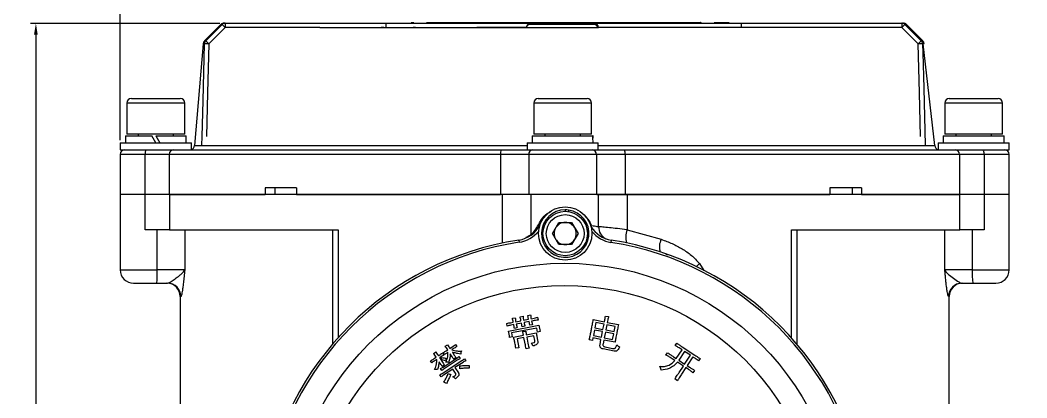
# Model space of a CAD drawing. Header units: millimetres. Extents: x 5231 to 7653, y 7068 to 7959.
# Drawn here: x 5947.2 to 6173.7, y 7646.2 to 7731.2 of the extents above; entities that cross this region are included whole.
import ezdxf

# ---------------------------------------------------------------- set-up
doc = ezdxf.new("R2010")
doc.units = ezdxf.units.MM
doc.layers.add('AM_5', color=3, linetype='Continuous', lineweight=25)
doc.styles.get("Standard").update_dxf_attribs({"font": 'arial.ttf'})
doc.dimstyles.new('ISO-25$0', dxfattribs={"dimtxt": 2.5, "dimasz": 2.5, "dimexe": 1.25, "dimexo": 0.625, "dimtad": 1, "dimtxsty": 'Standard', "dimcen": 2.5, "dimadec": 0, "dimazin": 0, "dimtfac": 1, "dimtmove": 0, "dimatfit": 3, "dimfxl": 0, "dimarcsym": 0})

# ---------------------------------------------------------------- blocks, each defined once
blk = doc.blocks.new('*D36')
at = {"layer": 'AM_5', "color": 0, "linetype": 'ByBlock', "lineweight": -2, "transparency": 16777216}
for p, q in [((5969.77, 7704.18), (5969.77, 7818.11)), ((5972.27, 7816.86), (6185.74, 7816.86)), ((6188.24, 7634.08), (6188.24, 7818.11))]:
    blk.add_line(p, q, dxfattribs=at)
at = {"layer": 'AM_5', "color": 0, "transparency": 16777216}
for points in [[(5972.27, 7817.27), (5972.27, 7816.44), (5969.77, 7816.86)], [(6185.74, 7817.27), (6185.74, 7816.44), (6188.24, 7816.86)]]:
    blk.add_solid(points, dxfattribs=at)
at = {"layer": 'Defpoints', "color": 0, "transparency": 16777216}
for p in [(6188.24, 7816.86), (5969.77, 7703.56), (6188.24, 7633.46)]:
    blk.add_point(p, dxfattribs=at)
at = {"layer": 'AM_5', "color": 0, "transparency": 16777216, "insert": (6079, 7818.76), "char_height": 2.5, "attachment_point": 5}
blk.add_mtext('220', dxfattribs=at)
blk = doc.blocks.new('*D41')
at = {"layer": 'AM_5', "color": 0, "linetype": 'ByBlock', "lineweight": -2, "transparency": 16777216}
for p, q in [((5992.15, 7730.43), (5949.53, 7730.43)), ((5950.78, 7727.93), (5950.78, 7498.46)), ((6005.14, 7495.96), (5949.53, 7495.96))]:
    blk.add_line(p, q, dxfattribs=at)
at = {"layer": 'AM_5', "color": 0, "transparency": 16777216}
for points in [[(5950.36, 7727.93), (5951.19, 7727.93), (5950.78, 7730.43)], [(5950.36, 7498.46), (5951.19, 7498.46), (5950.78, 7495.96)]]:
    blk.add_solid(points, dxfattribs=at)
at = {"layer": 'Defpoints', "color": 0, "transparency": 16777216}
for p in [(5992.78, 7730.43), (5950.78, 7495.96), (6005.76, 7495.96)]:
    blk.add_point(p, dxfattribs=at)
at = {"layer": 'AM_5', "color": 0, "transparency": 16777216, "insert": (5948.88, 7613.19), "char_height": 2.5, "attachment_point": 5, "rotation": 90}
blk.add_mtext('235', dxfattribs=at)

msp = doc.modelspace()

# ---------------------------------------------------------------- linework, layer by layer
at = {"color": 7, "linetype": 'Continuous', "lineweight": 25}
for p, q in [((5992.407, 7730.194), (5988.74, 7726.526)), ((5993.396, 7729.487), (5989.714, 7725.819)), ((5992.697, 7730.194), (5992.407, 7730.194)), ((5993.114, 7730.487), (5993.401, 7730.487)), ((6014.695, 7729.487), (5993.396, 7729.487)), ((5993.401, 7730.487), (6029.498, 7730.487)), ((6014.695, 7729.487), (6077.33, 7729.487)), ((6019.628, 7729.487), (6020.448, 7729.487)), ((6020.448, 7729.487), (6028.478, 7729.487)), ((6029.06, 7729.487), (6028.478, 7729.487)), ((6029.498, 7730.487), (6062.147, 7730.487)), ((6035.214, 7730.633), (6035.847, 7730.633)), ((6036.216, 7729.487), (6035.631, 7729.487)), ((6036.216, 7729.487), (6039.336, 7729.487)), ((6038.849, 7730.633), (6100.305, 7730.633)), ((6039.336, 7729.487), (6044.268, 7729.487)), ((6044.268, 7729.487), (6049.996, 7729.487)), ((6061.147, 7729.487), (6049.996, 7729.487)), ((6076.208, 7730.194), (6062.078, 7730.194)), ((6062.147, 7730.487), (6076.147, 7730.487)), ((6076.147, 7730.487), (6076.33, 7730.487)), ((6076.33, 7730.487), (6109.497, 7730.487)), ((6077.33, 7729.487), (6077.147, 7729.487)), ((6109.491, 7729.487), (6077.33, 7729.487)), ((6103.36, 7730.633), (6106.785, 7730.633)), ((6145.588, 7729.487), (6109.491, 7729.487)), ((6109.497, 7730.487), (6145.593, 7730.487)), ((6149.27, 7725.819), (6145.588, 7729.487)), ((6145.593, 7730.487), (6145.951, 7730.487)), ((6146.658, 7730.194), (6146.297, 7730.194)), ((6150.325, 7726.526), (6146.658, 7730.194)), ((5988.74, 7726.526), (5989.014, 7726.526)), ((6149.979, 7726.526), (6150.325, 7726.526)), ((5988.447, 7725.845), (5986.469, 7702.932)), ((5988.723, 7725.845), (5988.447, 7725.845)), ((6150.618, 7725.845), (6150.271, 7725.845)), ((6153.059, 7702.932), (6150.444, 7725.845)), ((5972.265, 7713.518), (5977.765, 7713.518)), ((5977.765, 7713.518), (5983.265, 7713.518)), ((6063.798, 7713.518), (6074.798, 7713.518)), ((6156.263, 7713.518), (6167.263, 7713.518)), ((5971.265, 7712.518), (5971.265, 7705.518)), ((5977.765, 7712.518), (5971.265, 7712.518)), ((5984.265, 7712.518), (5977.765, 7712.518)), ((5984.265, 7705.518), (5984.265, 7712.518)), ((6062.798, 7712.518), (6062.798, 7705.518)), ((6075.798, 7712.518), (6062.798, 7712.518)), ((6075.798, 7705.518), (6075.798, 7712.518)), ((6155.263, 7712.518), (6155.263, 7705.518)), ((6168.263, 7712.518), (6155.263, 7712.518)), ((6168.263, 7705.518), (6168.263, 7712.518)), ((5969.765, 7703.558), (5969.765, 7701.958)), ((5969.765, 7703.558), (5985.765, 7703.558)), ((5970.925, 7705.158), (5970.925, 7703.558)), ((5970.925, 7705.158), (5976.841, 7705.158)), ((5977.765, 7705.518), (5971.265, 7705.518)), ((5973.765, 7705.518), (5973.765, 7705.158)), ((5977.765, 7703.558), (5976.841, 7705.158)), ((5984.265, 7705.518), (5977.765, 7705.518)), ((5977.765, 7705.158), (5978.689, 7703.558)), ((5977.765, 7705.158), (5984.605, 7705.158)), ((5981.765, 7705.158), (5981.765, 7705.518)), ((5984.605, 7703.558), (5984.605, 7705.158)), ((5985.765, 7702.003), (5985.765, 7703.558)), ((6061.298, 7703.558), (6061.298, 7701.958)), ((6061.298, 7703.558), (6069.298, 7703.558)), ((6062.458, 7705.158), (6062.458, 7703.558)), ((6062.458, 7705.158), (6076.075, 7705.158)), ((6075.798, 7705.518), (6062.798, 7705.518)), ((6065.298, 7705.518), (6065.298, 7705.158)), ((6069.298, 7703.558), (6077.298, 7703.558)), ((6073.298, 7705.158), (6073.298, 7705.518)), ((6076.138, 7705.158), (6076.075, 7705.158)), ((6077.298, 7701.958), (6077.298, 7703.558)), ((6153.763, 7703.558), (6153.763, 7702.003)), ((6153.763, 7703.558), (6169.763, 7703.558)), ((6154.923, 7705.158), (6154.923, 7703.558)), ((6154.923, 7705.158), (6168.603, 7705.158)), ((6168.263, 7705.518), (6155.263, 7705.518)), ((6157.763, 7705.518), (6157.763, 7705.158)), ((6165.763, 7705.158), (6165.763, 7705.518)), ((6168.603, 7703.558), (6168.603, 7705.158)), ((6169.763, 7701.958), (6169.763, 7703.558)), ((5969.765, 7701.958), (5978.216, 7701.958)), ((5978.216, 7701.958), (5981.781, 7701.958)), ((5981.781, 7701.958), (6055.458, 7701.958)), ((5986.469, 7702.932), (6061.298, 7702.932)), ((6055.458, 7701.958), (6061.298, 7701.958)), ((6061.298, 7701.958), (6069.298, 7701.958)), ((6069.298, 7701.958), (6077.298, 7701.958)), ((6077.298, 7702.932), (6153.059, 7702.932)), ((6077.298, 7701.958), (6083.178, 7701.958)), ((6083.178, 7701.958), (6157.607, 7701.958)), ((6157.607, 7701.958), (6161.231, 7701.958)), ((6161.231, 7701.958), (6169.763, 7701.958)), ((5969.765, 7700.958), (5969.765, 7691.958)), ((5975.324, 7700.958), (5969.765, 7700.958)), ((5980.792, 7700.958), (5975.324, 7700.958)), ((5975.324, 7700.958), (5975.324, 7691.958)), ((6055.298, 7700.958), (5980.792, 7700.958)), ((5980.792, 7700.958), (5980.792, 7691.958)), ((6061.655, 7700.958), (6055.298, 7700.958)), ((6055.298, 7700.958), (6055.298, 7691.958)), ((6061.655, 7700.958), (6061.655, 7691.958)), ((6076.916, 7700.958), (6061.655, 7700.958)), ((6076.916, 7700.958), (6076.916, 7691.958)), ((6083.329, 7700.958), (6076.916, 7700.958)), ((6083.329, 7700.958), (6083.329, 7691.958)), ((6158.594, 7700.958), (6083.329, 7700.958)), ((6158.594, 7700.958), (6158.594, 7691.958)), ((6164.126, 7700.958), (6158.594, 7700.958)), ((6164.126, 7700.958), (6164.126, 7691.958)), ((6169.763, 7700.958), (6164.126, 7700.958)), ((6169.763, 7691.958), (6169.763, 7700.958)), ((6002.384, 7693.458), (6002.384, 7691.958)), ((6009.419, 7693.458), (6002.384, 7693.458)), ((6004.519, 7693.458), (6004.519, 7691.958)), ((6009.419, 7693.458), (6009.419, 7691.958)), ((6129.429, 7693.458), (6129.429, 7691.958)), ((6136.536, 7693.458), (6129.429, 7693.458)), ((6134.422, 7693.458), (6134.422, 7691.958)), ((6136.536, 7693.458), (6136.536, 7691.958)), ((5969.764, 7691.958), (5969.764, 7674.958)), ((5975.362, 7683.958), (5975.362, 7691.958)), ((5980.792, 7691.958), (6002.384, 7691.958)), ((5980.862, 7691.958), (5980.862, 7683.958)), ((6009.419, 7691.958), (6055.298, 7691.958)), ((6061.655, 7691.958), (6055.298, 7691.958)), ((6055.748, 7681.009), (6055.748, 7691.958)), ((6076.916, 7691.958), (6061.655, 7691.958)), ((6062.133, 7691.958), (6062.133, 7682.94)), ((6077.012, 7691.958), (6083.329, 7691.958)), ((6077.395, 7684.684), (6077.395, 7691.958)), ((6083.329, 7691.958), (6129.429, 7691.958)), ((6083.78, 7691.958), (6083.78, 7683.976)), ((6136.536, 7691.958), (6158.594, 7691.958)), ((6164.126, 7691.958), (6158.594, 7691.958)), ((6158.666, 7683.958), (6158.666, 7691.958)), ((6169.763, 7691.958), (6164.126, 7691.958)), ((6164.166, 7691.958), (6164.166, 7683.958)), ((6169.764, 7674.958), (6169.764, 7691.958)), ((6069.875, 7688.483), (6069.875, 7688.143)), ((6070.625, 7688.43), (6070.625, 7688.086)), ((6066.988, 7683.143), (6068.431, 7685.643)), ((6068.431, 7685.643), (6071.318, 7685.643)), ((6071.318, 7685.643), (6072.761, 7683.143)), ((5978.086, 7674.958), (5978.086, 7683.958)), ((5984.259, 7683.958), (5984.259, 7674.958)), ((6017.574, 7658.326), (6017.574, 7683.958)), ((6018.764, 7683.958), (6018.764, 7659.688)), ((6083.78, 7683.976), (6091.488, 7681.843)), ((6120.764, 7659.688), (6120.764, 7683.958)), ((6121.954, 7683.958), (6121.954, 7658.326)), ((6155.269, 7674.958), (6155.269, 7683.958)), ((6161.442, 7683.958), (6161.442, 7674.958)), ((6059.28, 7681.651), (6059.665, 7681.761)), ((6059.427, 7681.674), (6059.503, 7681.18)), ((6068.431, 7680.643), (6066.988, 7683.143)), ((6072.761, 7683.143), (6071.318, 7680.643)), ((6080.25, 7681.651), (6080.174, 7681.157)), ((6071.318, 7680.643), (6068.431, 7680.643)), ((6092.456, 7678.59), (6092.881, 7678.378)), ((6100.076, 7676.382), (6101.088, 7674.856)), ((5969.764, 7674.958), (5978.086, 7674.958)), ((5984.259, 7674.958), (5978.086, 7674.958)), ((6161.442, 7674.958), (6155.269, 7674.958)), ((6161.442, 7674.958), (6169.764, 7674.958)), ((5977.965, 7671.958), (5980.417, 7671.958)), ((6159.111, 7671.958), (6161.563, 7671.958)), ((5983.264, 7668.958), (5983.264, 7635.958)), ((5983.412, 7668.958), (5983.264, 7668.958)), ((6156.264, 7668.958), (6156.116, 7668.958)), ((6156.264, 7635.958), (6156.264, 7668.958)), ((6056.841, 7662.31), (6056.719, 7662.936)), ((6057.602, 7663.077), (6058.197, 7663.193)), ((6057.996, 7664.065), (6058.622, 7664.187)), ((6058.761, 7663.303), (6059.921, 7663.53)), ((6060.025, 7662.996), (6058.865, 7662.77)), ((6059.718, 7664.401), (6060.377, 7664.529)), ((6060.515, 7663.645), (6061.643, 7663.866)), ((6061.748, 7663.332), (6060.62, 7663.112)), ((6061.478, 7664.711), (6062.074, 7664.827)), ((6061.643, 7663.866), (6061.478, 7664.711)), ((6061.906, 7662.518), (6061.748, 7663.332)), ((6062.207, 7663.975), (6062.583, 7664.049)), ((6062.687, 7663.516), (6062.312, 7663.442)), ((6063.642, 7664.287), (6063.764, 7663.66)), ((6076.17, 7663.764), (6078.707, 7663.263)), ((6076.786, 7663.089), (6076.557, 7661.93)), ((6078.603, 7662.732), (6076.786, 7663.089)), ((6078.935, 7664.584), (6079.623, 7664.448)), ((6079.334, 7663.14), (6081.87, 7662.639)), ((6057.092, 7661.189), (6063.953, 7662.526)), ((6058.302, 7662.66), (6057.675, 7662.538)), ((6063.494, 7661.885), (6057.792, 7660.772)), ((6057.792, 7660.772), (6057.969, 7659.863)), ((6059.068, 7661.899), (6058.441, 7661.777)), ((6060.81, 7662.304), (6060.152, 7662.176)), ((6060.303, 7661.067), (6060.992, 7661.201)), ((6061.12, 7660.381), (6063.376, 7660.821)), ((6062.502, 7662.634), (6061.906, 7662.518)), ((6063.67, 7660.976), (6063.494, 7661.885)), ((6064.234, 7661.085), (6063.67, 7660.976)), ((6063.953, 7662.526), (6064.234, 7661.085)), ((6076.458, 7661.429), (6076.211, 7660.176)), ((6078.275, 7661.071), (6076.458, 7661.429)), ((6076.557, 7661.93), (6078.373, 7661.572)), ((6078.027, 7659.819), (6078.275, 7661.071)), ((6078.373, 7661.572), (6078.603, 7662.732)), ((6078.901, 7660.948), (6078.654, 7659.695)), ((6080.78, 7660.577), (6078.901, 7660.948)), ((6079.229, 7662.608), (6079, 7661.449)), ((6079, 7661.449), (6080.879, 7661.078)), ((6081.108, 7662.237), (6079.229, 7662.608)), ((6080.533, 7659.324), (6080.78, 7660.577)), ((6080.879, 7661.078), (6081.108, 7662.237)), ((6057.969, 7659.863), (6057.373, 7659.748)), ((6058.269, 7659.825), (6060.494, 7660.258)), ((6060.597, 7659.725), (6059.031, 7659.42)), ((6059.031, 7659.42), (6059.416, 7657.447)), ((6060.872, 7658.316), (6060.597, 7659.725)), ((6062.821, 7660.159), (6061.224, 7659.848)), ((6061.224, 7659.848), (6061.499, 7658.438)), ((6063.035, 7659.063), (6062.821, 7660.159)), ((6063.516, 7659.937), (6063.674, 7659.123)), ((6075.989, 7659.049), (6075.268, 7659.192)), ((6076.107, 7659.645), (6075.989, 7659.049)), ((6077.923, 7659.287), (6076.107, 7659.645)), ((6076.211, 7660.176), (6078.027, 7659.819)), ((6077.707, 7658.19), (6077.923, 7659.287)), ((6078.549, 7659.163), (6078.382, 7658.317)), ((6081.085, 7658.663), (6078.549, 7659.163)), ((6078.654, 7659.695), (6080.533, 7659.324)), ((6094.647, 7657.932), (6094.997, 7658.463)), ((6040.27, 7656.144), (6040.802, 7656.492)), ((6042.246, 7656.257), (6042.541, 7655.804)), ((6042.745, 7655.9), (6042.45, 7656.352)), ((6042.886, 7657.776), (6043.419, 7658.124)), ((6043.105, 7656.742), (6043.452, 7656.969)), ((6043.472, 7656.412), (6043.206, 7656.239)), ((6043.931, 7657.282), (6044.463, 7657.63)), ((6044.459, 7655.425), (6044.025, 7656.09)), ((6044.75, 7657.246), (6044.377, 7657.003)), ((6044.486, 7656.43), (6044.904, 7655.791)), ((6045.218, 7658.158), (6045.513, 7657.706)), ((6059.416, 7657.447), (6058.758, 7657.319)), ((6061.749, 7657.316), (6061.06, 7657.182)), ((6080.859, 7656.689), (6078.417, 7657.172)), ((6078.865, 7657.636), (6080.526, 7657.308)), ((6092.548, 7655.774), (6092.914, 7656.332)), ((6094.863, 7655.015), (6096.153, 7656.981)), ((6096.712, 7656.615), (6095.421, 7654.649)), ((6096.201, 7657.635), (6099.071, 7655.751)), ((6098.041, 7655.744), (6096.712, 7656.615)), ((6039.853, 7654.05), (6039.558, 7654.503)), ((6040.481, 7655.067), (6040.853, 7655.31)), ((6040.98, 7654.824), (6040.74, 7654.668)), ((6041.513, 7654.299), (6041.4, 7653.541)), ((6041.912, 7653.687), (6041.513, 7654.299)), ((6041.592, 7655.224), (6042.391, 7654)), ((6042.201, 7651.674), (6046.619, 7654.559)), ((6042.41, 7653.1), (6045.337, 7655.012)), ((6045.598, 7654.612), (6042.67, 7652.701)), ((6045.311, 7655.223), (6044.779, 7654.875)), ((6046.881, 7654.159), (6045.071, 7652.977)), ((6045.958, 7655.454), (6046.253, 7655.003)), ((6047.214, 7654.984), (6047.509, 7654.532)), ((6094.541, 7654.581), (6093.929, 7654.983)), ((6094.225, 7655.434), (6094.863, 7655.015)), ((6096.454, 7653.326), (6095.125, 7654.198)), ((6095.421, 7654.649), (6096.75, 7653.777)), ((6096.75, 7653.777), (6098.041, 7655.744)), ((6098.598, 7655.378), (6097.308, 7653.412)), ((6100.232, 7655.029), (6099.883, 7654.497)), ((6042.101, 7652.292), (6041.806, 7652.744)), ((6042.714, 7653.565), (6042.182, 7653.216)), ((6044.565, 7652.646), (6042.463, 7651.274)), ((6045.19, 7651.688), (6044.565, 7652.646)), ((6045.071, 7652.977), (6045.835, 7651.806)), ((6095.513, 7651.891), (6096.454, 7653.326)), ((6097.012, 7652.96), (6096.07, 7651.525)), ((6097.517, 7652.629), (6097.012, 7652.96)), ((6097.308, 7653.412), (6097.813, 7653.08)), ((6098.973, 7652.358), (6098.625, 7651.826)), ((6041.991, 7650.891), (6041.678, 7651.37)), ((6095.122, 7650.02), (6094.51, 7650.421))]:
    msp.add_line(p, q, dxfattribs=at)
at = {"color": 7, "linetype": 'Continuous', "lineweight": 25, "flags": 128}
for points in [[(5989.014, 7726.526), (5990.431, 7727.938), (5992.697, 7730.194)], [(6146.297, 7730.194), (6147.714, 7728.783), (6149.979, 7726.526)], [(5988.122, 7703.007), (5988.175, 7705.007), (5988.385, 7713.004), (5988.723, 7725.845)], [(5989.714, 7725.819), (5989.53, 7725.824), (5989.352, 7725.829), (5989.187, 7725.833), (5989.04, 7725.837), (5988.916, 7725.84), (5988.82, 7725.843), (5988.755, 7725.844), (5988.723, 7725.845)], [(5989.714, 7725.819), (5989.424, 7714.801), (5989.167, 7705.012)], [(6149.817, 7705.012), (6149.56, 7714.801), (6149.27, 7725.819)], [(6150.271, 7725.845), (6150.323, 7723.846), (6150.533, 7715.849), (6150.871, 7703.007)], [(5975.629, 7701.958), (5975.57, 7701.939), (5975.513, 7701.882), (5975.46, 7701.79), (5975.414, 7701.665), (5975.376, 7701.514), (5975.348, 7701.341), (5975.33, 7701.153), (5975.324, 7700.958)], [(6164.126, 7700.958), (6164.121, 7701.153), (6164.104, 7701.341), (6164.076, 7701.514), (6164.04, 7701.665), (6163.995, 7701.79), (6163.944, 7701.882), (6163.888, 7701.939), (6163.831, 7701.958)], [(6099.38, 7675.725), (6099.461, 7675.809), (6100.076, 7676.382)]]:
    msp.add_lwpolyline(points, dxfattribs=at)
at = {"color": 7, "linetype": 'Continuous', "lineweight": 25}
for centre, radius in [((6069.875, 7683.143), 6), ((6069.875, 7683.143), 5), ((6069.875, 7683.143), 4.25), ((6069.764, 7613.958), 62.5), ((6069.764, 7613.958), 57.5)]:
    msp.add_circle(centre, radius, dxfattribs=at)
for centre, radius, start, end in [((5993.114, 7729.487), 1, 90, 135), ((5993.402, 7729.492), 0.994, 90.01872, 135.1338), ((6049.501, 7785.678), 79.405, 224.32654, 225.04418), ((6042.707, 7729.737), 49.311, 179.12852, 180.29047), ((6076.971, 7729.76), 47.479, 179.12273, 180.26361), ((6035.522, 7730.92), 0.433, 270.5664, 318.57839), ((6038.431, 7730.987), 0.5, 270.00503, 319.39768), ((6038.549, 7730.867), 0.381, 271.25462, 322.03758), ((6062.147, 7729.487), 1, 90.00037, 180.00037), ((6061.999, 7729.332), 0.866, 84.72149, 169.67454), ((6062.59, 7730.229), 0.512, 149.80156, 183.93056), ((6075.651, 7730.23), 0.558, 356.24744, 27.3572), ((6076.147, 7729.487), 1, 359.99963, 89.99963), ((6076.286, 7729.321), 0.876, 10.90039, 95.12448), ((6076.33, 7729.487), 1, 359.99963, 89.99963), ((6100.603, 7730.864), 0.377, 217.69849, 268.68669), ((6100.726, 7730.987), 0.5, 220.65674, 269.9952), ((6103.683, 7730.917), 0.43, 221.24477, 269.40192), ((6158.802, 7729.737), 49.311, 179.12852, 180.29047), ((6194.898, 7729.737), 49.311, 179.12852, 180.29047), ((6203.376, 7672.264), 81.326, 134.57608, 135.28148), ((6145.592, 7729.494), 0.993, 44.83297, 89.9766), ((6145.951, 7729.487), 1, 45, 90), ((5989.447, 7725.819), 1, 135, 178.5), ((5989.724, 7725.819), 1.002, 135.11977, 178.52148), ((6045.462, 7781.678), 78.918, 224.33457, 225.05676), ((6206.701, 7668.931), 80.837, 134.5625, 135.27231), ((6149.269, 7725.82), 1.002, 1.47293, 44.84894), ((6149.618, 7725.819), 1, 1.5, 45), ((6210.151, 5418.151), 2308.471, 91.486399, 91.511238), ((5972.265, 7712.518), 1, 90, 180), ((5983.265, 7712.518), 1, 0, 90), ((6063.798, 7712.518), 1, 90, 180), ((6074.798, 7712.518), 1, 0, 90), ((6156.263, 7712.518), 1, 90, 180), ((6167.263, 7712.518), 1, 0, 90), ((5970.765, 7700.958), 1, 90, 180), ((5981.786, 7700.964), 0.994, 90.33103, 180.32725), ((5985.469, 7702.958), 1, 287.21011, 358.5), ((6056.973, 7701.202), 1.693, 153.46864, 188.2684), ((6062.633, 7700.98), 0.978, 91.33755, 181.27784), ((6075.939, 7700.982), 0.977, 358.63513, 88.56678), ((6081.557, 7701.203), 1.789, 352.14849, 24.99381), ((6154.059, 7702.958), 1, 181.5, 252.78989), ((6157.6, 7700.965), 0.994, 359.62752, 89.62261), ((6168.763, 7700.958), 1, 0, 90), ((6069.875, 7683.143), 5.34, 90, 81.92013), ((6069.875, 7683.143), 5.34, 81.92013, 90), ((6069.875, 7683.143), 2.5, 90, 150), ((6069.875, 7683.143), 2.5, 30, 90), ((6058.447, 7688.099), 6.5, 278.67897, 331.95481), ((6058.447, 7688.099), 7, 278.67897, 321.19518), ((6069.875, 7683.143), 2.5, 150, 210), ((6069.875, 7683.143), 2.5, 330, 30), ((6081.245, 7688.074), 6.5, 210.61212, 261.19414), ((6081.245, 7688.074), 7, 219.66029, 261.19414), ((6080.339, 7684.597), 2.945, 178.29626, 242.77131), ((6088.59, 7682.274), 5.103, 160.51284, 194.01161), ((6069.764, 7613.958), 68.5, 98.67897, 171.19414), ((6069.764, 7613.958), 68, 98.67897, 171.19414), ((6069.875, 7683.143), 2.5, 210, 270), ((6069.875, 7683.143), 2.5, 270, 330), ((6069.764, 7613.958), 68, 8.67897, 81.19414), ((6069.764, 7613.958), 68.5, 8.67897, 81.19414), ((6094.587, 7680.173), 3.519, 151.68379, 199.57279), ((5972.764, 7674.958), 3, 180, 270), ((5959.374, 7674.209), 18.727, 353.09575, 2.2915), ((6180.154, 7674.209), 18.727, 177.7085, 186.90425), ((6166.764, 7674.958), 3, 270, 0), ((5980.264, 7668.958), 3, 0, 90), ((5980.415, 7668.961), 2.997, 359.95096, 89.95088), ((6159.113, 7668.961), 2.997, 90.04912, 180.04904), ((6159.264, 7668.958), 3, 90, 180)]:
    msp.add_arc(centre, radius, start, end, dxfattribs=at)
for centre, start_param, end_param in [((6069.298, 7703.558), 4.712389, 4.8478556), ((6069.298, 7705.158), 4.6448113, 4.712389)]:
    msp.add_ellipse(centre, major_axis=(0, 11.847), ratio=0.5773503, start_param=start_param, end_param=end_param, dxfattribs=at)
for points, knots in [([(6038.849, 7730.633), (6038.836, 7730.633), (6038.813, 7730.633), (6038.796, 7730.641), (6038.806, 7730.652), (6038.813, 7730.66)], [0, 0, 0, 0, 0.32464068, 0.55278449, 1, 1, 1, 1]), ([(6100.345, 7730.66), (6100.349, 7730.655), (6100.357, 7730.647), (6100.353, 7730.637), (6100.337, 7730.632), (6100.314, 7730.633), (6100.305, 7730.633)], [0, 0, 0, 0, 0.2702402, 0.4794905, 0.8054908, 1, 1, 1, 1]), ([(6063.835, 7685.122), (6064.14, 7685.662), (6064.751, 7686.741), (6065.839, 7687.768), (6066.598, 7688.09), (6066.785, 7688.169)], [0, 0, 0, 0, 0.4298027, 0.8596054, 1, 1, 1, 1]), ([(6074.384, 7686.965), (6074.49, 7686.876), (6075.077, 7686.39), (6075.416, 7685.692), (6075.693, 7685.122)], [0, 0, 0, 0, 0.1823744, 1, 1, 1, 1]), ([(6061.11, 7682.291), (6061.414, 7682.452), (6062.157, 7682.844), (6063.121, 7683.812), (6063.597, 7684.685), (6063.835, 7685.122)], [0, 0, 0, 0, 0.2566224, 0.6283112, 1, 1, 1, 1]), ([(6075.785, 7684.971), (6076.032, 7684.932), (6076.768, 7684.816), (6077.144, 7684.737), (6077.395, 7684.684)], [0, 0, 0, 0, 0.3349927, 1, 1, 1, 1]), ([(6083.78, 7683.976), (6083.038, 7684.069), (6081.598, 7684.249), (6079.736, 7684.454), (6078.234, 7684.606), (6077.675, 7684.658), (6077.395, 7684.684)], [0, 0, 0, 0, 0.2578518, 0.5006261, 0.7496641, 1, 1, 1, 1]), ([(6091.488, 7681.843), (6092.318, 7681.536), (6093.928, 7680.94), (6096.198, 7679.734), (6098.335, 7678.32), (6099.496, 7677.028), (6100.076, 7676.382)], [0, 0, 0, 0, 0.2565274, 0.4981615, 0.749285, 1, 1, 1, 1]), ([(5980.417, 7671.958), (5980.549, 7671.992), (5980.878, 7672.075), (5981.653, 7672.646), (5982.472, 7673.226), (5983.153, 7673.732), (5983.651, 7674.15), (5984.049, 7674.562), (5984.189, 7674.826), (5984.259, 7674.958)], [0, 0, 0, 0, 0.1242086, 0.3099164, 0.4988312, 0.6150325, 0.7491467, 0.8746176, 1, 1, 1, 1]), ([(5984.259, 7674.958), (5984.21, 7674.464), (5984.113, 7673.489), (5983.97, 7672.1), (5983.834, 7670.948), (5983.708, 7670.07), (5983.597, 7669.455), (5983.495, 7669.04), (5983.44, 7668.986), (5983.412, 7668.958)], [0, 0, 0, 0, 0.1702229, 0.335369, 0.4994502, 0.6280972, 0.749792, 0.8751011, 1, 1, 1, 1]), ([(6156.116, 7668.958), (6156.088, 7668.986), (6156.033, 7669.04), (6155.931, 7669.455), (6155.82, 7670.07), (6155.706, 7670.864), (6155.594, 7671.793), (6155.485, 7672.801), (6155.378, 7673.866), (6155.306, 7674.594), (6155.269, 7674.958)], [0, 0, 0, 0, 0.1248887, 0.2501878, 0.3718658, 0.5005092, 0.6248477, 0.7494454, 0.874699, 1, 1, 1, 1]), ([(6155.269, 7674.958), (6155.439, 7674.694), (6155.779, 7674.166), (6156.929, 7673.318), (6157.982, 7672.563), (6158.716, 7672.055), (6158.979, 7671.99), (6159.111, 7671.958)], [0, 0, 0, 0, 0.2505262, 0.5007561, 0.7508761, 0.8757262, 1, 1, 1, 1]), ([(5972.764, 7671.958), (5972.785, 7671.958), (5972.825, 7671.958), (5973.241, 7671.958), (5974.012, 7671.958), (5975.068, 7671.958), (5976.28, 7671.958), (5977.296, 7671.958), (5977.965, 7671.958)], [0, 0, 0, 0, 0.1279422, 0.2532439, 0.4969716, 0.6243175, 0.7525598, 1, 1, 1, 1]), ([(6161.563, 7671.958), (6161.895, 7671.958), (6162.568, 7671.958), (6163.549, 7671.958), (6164.457, 7671.958), (6165.25, 7671.958), (6165.905, 7671.958), (6166.393, 7671.958), (6166.706, 7671.958), (6166.745, 7671.958), (6166.764, 7671.958)], [0, 0, 0, 0, 0.123724, 0.25, 0.376276, 0.5, 0.623724, 0.75, 0.876276, 1, 1, 1, 1]), ([(6056.719, 7662.936), (6056.884, 7662.961), (6057.179, 7663.004), (6057.473, 7663.055), (6057.602, 7663.077)], [0, 0, 0, 0, 0.5600119, 1, 1, 1, 1]), ([(6058.197, 7663.193), (6058.164, 7663.357), (6058.106, 7663.65), (6058.029, 7663.938), (6057.996, 7664.065)], [0, 0, 0, 0, 0.560013, 1, 1, 1, 1]), ([(6058.622, 7664.187), (6058.644, 7664.021), (6058.683, 7663.725), (6058.737, 7663.432), (6058.761, 7663.303)], [0, 0, 0, 0, 0.5599958, 1, 1, 1, 1]), ([(6058.865, 7662.77), (6058.899, 7662.606), (6058.96, 7662.315), (6059.035, 7662.026), (6059.068, 7661.899)], [0, 0, 0, 0, 0.5599848, 1, 1, 1, 1]), ([(6059.921, 7663.53), (6059.887, 7663.693), (6059.827, 7663.985), (6059.751, 7664.274), (6059.718, 7664.401)], [0, 0, 0, 0, 0.5599884, 1, 1, 1, 1]), ([(6060.152, 7662.176), (6060.132, 7662.33), (6060.097, 7662.604), (6060.047, 7662.877), (6060.025, 7662.996)], [0, 0, 0, 0, 0.5599988, 1, 1, 1, 1]), ([(6060.377, 7664.529), (6060.399, 7664.363), (6060.438, 7664.067), (6060.492, 7663.774), (6060.515, 7663.645)], [0, 0, 0, 0, 0.5599958, 1, 1, 1, 1]), ([(6060.62, 7663.112), (6060.652, 7662.96), (6060.709, 7662.689), (6060.78, 7662.422), (6060.81, 7662.304)], [0, 0, 0, 0, 0.5599837, 1, 1, 1, 1]), ([(6062.074, 7664.827), (6062.094, 7664.667), (6062.129, 7664.382), (6062.183, 7664.099), (6062.207, 7663.975)], [0, 0, 0, 0, 0.559965, 1, 1, 1, 1]), ([(6062.312, 7663.442), (6062.343, 7663.29), (6062.398, 7663.019), (6062.47, 7662.752), (6062.502, 7662.634)], [0, 0, 0, 0, 0.5599939, 1, 1, 1, 1]), ([(6062.583, 7664.049), (6062.781, 7664.091), (6063.135, 7664.166), (6063.487, 7664.25), (6063.642, 7664.287)], [0, 0, 0, 0, 0.5599927, 1, 1, 1, 1]), ([(6063.764, 7663.66), (6063.563, 7663.638), (6063.202, 7663.599), (6062.845, 7663.541), (6062.687, 7663.516)], [0, 0, 0, 0, 0.5600276, 1, 1, 1, 1]), ([(6075.727, 7661.347), (6075.78, 7661.62), (6075.868, 7662.071), (6075.987, 7662.698), (6076.086, 7663.23), (6076.142, 7663.586), (6076.17, 7663.764)], [0, 0, 0, 0, 0.3400063, 0.5600104, 0.7800122, 1, 1, 1, 1]), ([(6078.707, 7663.263), (6078.755, 7663.509), (6078.841, 7663.948), (6078.906, 7664.39), (6078.935, 7664.584)], [0, 0, 0, 0, 0.5600146, 1, 1, 1, 1]), ([(6079.623, 7664.448), (6079.564, 7664.205), (6079.458, 7663.771), (6079.372, 7663.333), (6079.334, 7663.14)], [0, 0, 0, 0, 0.5599714, 1, 1, 1, 1]), ([(6057.675, 7662.538), (6057.518, 7662.499), (6057.239, 7662.429), (6056.963, 7662.346), (6056.841, 7662.31)], [0, 0, 0, 0, 0.55995416, 1, 1, 1, 1]), ([(6057.252, 7660.537), (6057.227, 7660.66), (6057.182, 7660.879), (6057.119, 7661.094), (6057.092, 7661.189)], [0, 0, 0, 0, 0.559965, 1, 1, 1, 1]), ([(6057.373, 7659.748), (6057.354, 7659.896), (6057.322, 7660.16), (6057.273, 7660.422), (6057.252, 7660.537)], [0, 0, 0, 0, 0.5599954, 1, 1, 1, 1]), ([(6058.441, 7661.777), (6058.419, 7661.943), (6058.38, 7662.238), (6058.326, 7662.531), (6058.302, 7662.66)], [0, 0, 0, 0, 0.55998211, 1, 1, 1, 1]), ([(6060.494, 7660.258), (6060.462, 7660.41), (6060.407, 7660.682), (6060.335, 7660.949), (6060.303, 7661.067)], [0, 0, 0, 0, 0.5599762, 1, 1, 1, 1]), ([(6060.992, 7661.201), (6061.012, 7661.047), (6061.047, 7660.773), (6061.098, 7660.5), (6061.12, 7660.381)], [0, 0, 0, 0, 0.55997953, 1, 1, 1, 1]), ([(6063.376, 7660.821), (6063.398, 7660.656), (6063.437, 7660.36), (6063.492, 7660.066), (6063.516, 7659.937)], [0, 0, 0, 0, 0.5599824, 1, 1, 1, 1]), ([(6075.268, 7659.192), (6075.326, 7659.435), (6075.422, 7659.835), (6075.535, 7660.396), (6075.633, 7660.871), (6075.696, 7661.189), (6075.727, 7661.347)], [0, 0, 0, 0, 0.3399543, 0.5599684, 0.7799841, 1, 1, 1, 1]), ([(6081.456, 7660.704), (6081.381, 7660.324), (6081.248, 7659.645), (6081.135, 7658.963), (6081.085, 7658.663)], [0, 0, 0, 0, 0.5600101, 1, 1, 1, 1]), ([(6081.87, 7662.639), (6081.787, 7662.279), (6081.638, 7661.636), (6081.512, 7660.989), (6081.456, 7660.704)], [0, 0, 0, 0, 0.5599757, 1, 1, 1, 1]), ([(6058.551, 7658.546), (6058.504, 7658.786), (6058.419, 7659.214), (6058.315, 7659.638), (6058.269, 7659.825)], [0, 0, 0, 0, 0.5600047, 1, 1, 1, 1]), ([(6058.758, 7657.319), (6058.725, 7657.548), (6058.665, 7657.959), (6058.586, 7658.366), (6058.551, 7658.546)], [0, 0, 0, 0, 0.5599759, 1, 1, 1, 1]), ([(6061.06, 7657.182), (6061.029, 7657.395), (6060.974, 7657.774), (6060.903, 7658.15), (6060.872, 7658.316)], [0, 0, 0, 0, 0.5599987, 1, 1, 1, 1]), ([(6061.499, 7658.438), (6061.542, 7658.228), (6061.619, 7657.853), (6061.71, 7657.48), (6061.749, 7657.316)], [0, 0, 0, 0, 0.55999345, 1, 1, 1, 1]), ([(6062.237, 7658.485), (6062.434, 7658.517), (6062.68, 7658.557), (6062.939, 7658.637), (6063.027, 7658.693), (6063.072, 7658.841), (6063.051, 7658.965), (6063.035, 7659.063)], [0, 0, 0, 0, 0.5009027, 0.6261266, 0.6883564, 0.7508395, 1, 1, 1, 1]), ([(6062.622, 7657.844), (6062.57, 7657.975), (6062.476, 7658.21), (6062.31, 7658.401), (6062.237, 7658.485)], [0, 0, 0, 0, 0.5600669, 1, 1, 1, 1]), ([(6063.674, 7659.123), (6063.699, 7658.964), (6063.735, 7658.725), (6063.677, 7658.399), (6063.34, 7658.034), (6062.941, 7657.928), (6062.622, 7657.844)], [0, 0, 0, 0, 0.250416, 0.3755688, 0.499783, 1, 1, 1, 1]), ([(6078.382, 7658.317), (6078.37, 7658.228), (6078.346, 7658.05), (6078.462, 7657.811), (6078.661, 7657.686), (6078.797, 7657.653), (6078.865, 7657.636)], [0, 0, 0, 0, 0.2805663, 0.5584683, 0.778835, 1, 1, 1, 1]), ([(6094.997, 7658.463), (6095.219, 7658.305), (6095.616, 7658.023), (6096.023, 7657.753), (6096.201, 7657.635)], [0, 0, 0, 0, 0.5600013, 1, 1, 1, 1]), ([(6040.853, 7655.31), (6040.749, 7655.469), (6040.562, 7655.752), (6040.359, 7656.024), (6040.27, 7656.144)], [0, 0, 0, 0, 0.5600035, 1, 1, 1, 1]), ([(6040.802, 7656.492), (6040.897, 7656.327), (6041.067, 7656.033), (6041.251, 7655.748), (6041.332, 7655.623)], [0, 0, 0, 0, 0.5599842, 1, 1, 1, 1]), ([(6041.332, 7655.623), (6041.505, 7655.737), (6041.815, 7655.943), (6042.115, 7656.161), (6042.246, 7656.257)], [0, 0, 0, 0, 0.5599884, 1, 1, 1, 1]), ([(6042.45, 7656.352), (6042.575, 7656.421), (6042.798, 7656.543), (6043.011, 7656.681), (6043.105, 7656.742)], [0, 0, 0, 0, 0.5599737, 1, 1, 1, 1]), ([(6043.206, 7656.239), (6043.118, 7656.178), (6042.961, 7656.07), (6042.811, 7655.952), (6042.745, 7655.9)], [0, 0, 0, 0, 0.5599755, 1, 1, 1, 1]), ([(6043.452, 7656.969), (6043.351, 7657.123), (6043.172, 7657.398), (6042.974, 7657.66), (6042.886, 7657.776)], [0, 0, 0, 0, 0.560042, 1, 1, 1, 1]), ([(6043.028, 7654.187), (6043.197, 7654.587), (6043.498, 7655.301), (6043.48, 7656.073), (6043.472, 7656.412)], [0, 0, 0, 0, 0.5600919, 1, 1, 1, 1]), ([(6043.419, 7658.124), (6043.51, 7657.964), (6043.674, 7657.679), (6043.852, 7657.403), (6043.931, 7657.282)], [0, 0, 0, 0, 0.5599805, 1, 1, 1, 1]), ([(6044.025, 7656.09), (6044.015, 7655.865), (6043.998, 7655.494), (6043.911, 7654.984), (6043.79, 7654.564), (6043.704, 7654.285), (6043.661, 7654.146)], [0, 0, 0, 0, 0.3400708, 0.5599006, 0.7799426, 1, 1, 1, 1]), ([(6044.377, 7657.003), (6044.773, 7656.882), (6045.481, 7656.667), (6046.218, 7656.697), (6046.542, 7656.71)], [0, 0, 0, 0, 0.560103, 1, 1, 1, 1]), ([(6044.463, 7657.63), (6044.606, 7657.725), (6044.862, 7657.896), (6045.109, 7658.078), (6045.218, 7658.158)], [0, 0, 0, 0, 0.559983, 1, 1, 1, 1]), ([(6046.378, 7656.032), (6046.16, 7656.057), (6045.801, 7656.098), (6045.309, 7656.208), (6044.896, 7656.314), (6044.623, 7656.391), (6044.486, 7656.43)], [0, 0, 0, 0, 0.33995033, 0.55995726, 0.77998286, 1, 1, 1, 1]), ([(6045.513, 7657.706), (6045.368, 7657.624), (6045.11, 7657.478), (6044.86, 7657.317), (6044.75, 7657.246)], [0, 0, 0, 0, 0.5599801, 1, 1, 1, 1]), ([(6046.542, 7656.71), (6046.492, 7656.588), (6046.402, 7656.37), (6046.385, 7656.135), (6046.378, 7656.032)], [0, 0, 0, 0, 0.5605418, 1, 1, 1, 1]), ([(6078.417, 7657.172), (6078.286, 7657.2), (6078.025, 7657.257), (6077.745, 7657.536), (6077.672, 7657.879), (6077.695, 7658.086), (6077.707, 7658.19)], [0, 0, 0, 0, 0.2807196, 0.5585997, 0.7788675, 1, 1, 1, 1]), ([(6080.526, 7657.308), (6080.641, 7657.289), (6080.813, 7657.262), (6081.052, 7657.298), (6081.312, 7657.552), (6081.392, 7657.838), (6081.457, 7658.068)], [0, 0, 0, 0, 0.25034804, 0.37531955, 0.49903733, 1, 1, 1, 1]), ([(6082.115, 7657.613), (6081.979, 7657.358), (6081.81, 7657.04), (6081.499, 7656.732), (6081.219, 7656.639), (6081.003, 7656.669), (6080.859, 7656.689)], [0, 0, 0, 0, 0.5007198, 0.6257279, 0.7505021, 1, 1, 1, 1]), ([(6081.457, 7658.068), (6081.568, 7657.966), (6081.766, 7657.783), (6082.008, 7657.665), (6082.115, 7657.613)], [0, 0, 0, 0, 0.5597322, 1, 1, 1, 1]), ([(6092.914, 7656.332), (6093.156, 7656.161), (6093.589, 7655.855), (6094.031, 7655.562), (6094.225, 7655.434)], [0, 0, 0, 0, 0.55999366, 1, 1, 1, 1]), ([(6096.153, 7656.981), (6095.875, 7657.163), (6095.377, 7657.487), (6094.87, 7657.796), (6094.647, 7657.932)], [0, 0, 0, 0, 0.5599986, 1, 1, 1, 1]), ([(6039.558, 7654.503), (6039.732, 7654.605), (6040.043, 7654.787), (6040.347, 7654.981), (6040.481, 7655.067)], [0, 0, 0, 0, 0.5599921, 1, 1, 1, 1]), ([(6040.74, 7654.668), (6040.572, 7654.556), (6040.273, 7654.356), (6039.981, 7654.143), (6039.853, 7654.05)], [0, 0, 0, 0, 0.5599974, 1, 1, 1, 1]), ([(6040.482, 7652.564), (6040.658, 7652.968), (6040.973, 7653.691), (6040.978, 7654.478), (6040.98, 7654.824)], [0, 0, 0, 0, 0.5594491, 1, 1, 1, 1]), ([(6042.541, 7655.804), (6042.362, 7655.7), (6042.04, 7655.514), (6041.729, 7655.313), (6041.592, 7655.224)], [0, 0, 0, 0, 0.5599824, 1, 1, 1, 1]), ([(6041.993, 7654.726), (6042.012, 7654.822), (6042.045, 7654.994), (6042.037, 7655.168), (6042.034, 7655.245)], [0, 0, 0, 0, 0.5601578, 1, 1, 1, 1]), ([(6042.961, 7654.523), (6042.783, 7654.573), (6042.464, 7654.662), (6042.137, 7654.706), (6041.993, 7654.726)], [0, 0, 0, 0, 0.5600114, 1, 1, 1, 1]), ([(6042.034, 7655.245), (6042.23, 7655.22), (6042.579, 7655.175), (6042.928, 7655.119), (6043.081, 7655.095)], [0, 0, 0, 0, 0.5599939, 1, 1, 1, 1]), ([(6042.391, 7654), (6042.448, 7653.916), (6042.55, 7653.767), (6042.664, 7653.626), (6042.714, 7653.565)], [0, 0, 0, 0, 0.5599497, 1, 1, 1, 1]), ([(6043.081, 7655.095), (6043.064, 7654.987), (6043.035, 7654.794), (6042.983, 7654.606), (6042.961, 7654.523)], [0, 0, 0, 0, 0.55991264, 1, 1, 1, 1]), ([(6043.661, 7654.146), (6043.544, 7654.171), (6043.334, 7654.214), (6043.122, 7654.195), (6043.028, 7654.187)], [0, 0, 0, 0, 0.5596419, 1, 1, 1, 1]), ([(6044.779, 7654.875), (6044.723, 7654.98), (6044.622, 7655.167), (6044.509, 7655.346), (6044.459, 7655.425)], [0, 0, 0, 0, 0.5599827, 1, 1, 1, 1]), ([(6044.904, 7655.791), (6044.978, 7655.684), (6045.109, 7655.491), (6045.25, 7655.305), (6045.311, 7655.223)], [0, 0, 0, 0, 0.5599753, 1, 1, 1, 1]), ([(6045.337, 7655.012), (6045.455, 7655.092), (6045.665, 7655.235), (6045.868, 7655.387), (6045.958, 7655.454)], [0, 0, 0, 0, 0.5599899, 1, 1, 1, 1]), ([(6046.253, 7655.003), (6046.129, 7654.932), (6045.909, 7654.805), (6045.693, 7654.671), (6045.598, 7654.612)], [0, 0, 0, 0, 0.5600147, 1, 1, 1, 1]), ([(6046.619, 7654.559), (6046.732, 7654.635), (6046.934, 7654.771), (6047.129, 7654.919), (6047.214, 7654.984)], [0, 0, 0, 0, 0.559975, 1, 1, 1, 1]), ([(6047.509, 7654.532), (6047.39, 7654.466), (6047.176, 7654.348), (6046.971, 7654.217), (6046.881, 7654.159)], [0, 0, 0, 0, 0.5599786, 1, 1, 1, 1]), ([(6091.139, 7653.278), (6091.496, 7653.239), (6092.209, 7653.161), (6093.468, 7653.544), (6094.134, 7654.188), (6094.541, 7654.581)], [0, 0, 0, 0, 0.2805351, 0.5611514, 1, 1, 1, 1]), ([(6095.125, 7654.198), (6094.856, 7653.914), (6094.317, 7653.348), (6093.107, 7652.596), (6092.098, 7652.479), (6091.481, 7652.408)], [0, 0, 0, 0, 0.2805308, 0.5604348, 1, 1, 1, 1]), ([(6093.929, 7654.983), (6093.678, 7655.142), (6093.229, 7655.426), (6092.756, 7655.667), (6092.548, 7655.774)], [0, 0, 0, 0, 0.5599906, 1, 1, 1, 1]), ([(6099.883, 7654.497), (6099.646, 7654.666), (6099.222, 7654.966), (6098.789, 7655.252), (6098.598, 7655.378)], [0, 0, 0, 0, 0.5599952, 1, 1, 1, 1]), ([(6099.071, 7655.751), (6099.286, 7655.613), (6099.67, 7655.367), (6100.06, 7655.132), (6100.232, 7655.029)], [0, 0, 0, 0, 0.5599962, 1, 1, 1, 1]), ([(6041.16, 7652.513), (6041.034, 7652.527), (6040.808, 7652.552), (6040.582, 7652.56), (6040.482, 7652.564)], [0, 0, 0, 0, 0.5599722, 1, 1, 1, 1]), ([(6041.4, 7653.541), (6041.363, 7653.347), (6041.297, 7653.001), (6041.202, 7652.662), (6041.16, 7652.513)], [0, 0, 0, 0, 0.5599375, 1, 1, 1, 1]), ([(6041.678, 7651.37), (6041.778, 7651.423), (6041.955, 7651.52), (6042.126, 7651.627), (6042.201, 7651.674)], [0, 0, 0, 0, 0.55998, 1, 1, 1, 1]), ([(6041.806, 7652.744), (6041.921, 7652.807), (6042.125, 7652.92), (6042.323, 7653.045), (6042.41, 7653.1)], [0, 0, 0, 0, 0.5599857, 1, 1, 1, 1]), ([(6042.182, 7653.216), (6042.136, 7653.307), (6042.055, 7653.469), (6041.955, 7653.621), (6041.912, 7653.687)], [0, 0, 0, 0, 0.5598366, 1, 1, 1, 1]), ([(6042.67, 7652.701), (6042.563, 7652.626), (6042.37, 7652.494), (6042.184, 7652.354), (6042.101, 7652.292)], [0, 0, 0, 0, 0.5599868, 1, 1, 1, 1]), ([(6042.561, 7649.669), (6042.782, 7650.018), (6043.179, 7650.641), (6043.406, 7651.343), (6043.506, 7651.652)], [0, 0, 0, 0, 0.5596771, 1, 1, 1, 1]), ([(6043.506, 7651.652), (6043.625, 7651.608), (6043.837, 7651.528), (6044.052, 7651.457), (6044.146, 7651.426)], [0, 0, 0, 0, 0.5599886, 1, 1, 1, 1]), ([(6044.609, 7650.894), (6044.776, 7650.996), (6044.986, 7651.124), (6045.225, 7651.285), (6045.318, 7651.416), (6045.265, 7651.565), (6045.215, 7651.647), (6045.19, 7651.688)], [0, 0, 0, 0, 0.50185783, 0.62727177, 0.74948836, 0.87458858, 1, 1, 1, 1]), ([(6045.835, 7651.806), (6045.87, 7651.746), (6045.94, 7651.625), (6045.979, 7651.415), (6045.928, 7651.206), (6045.67, 7650.872), (6045.402, 7650.65), (6045.188, 7650.472)], [0, 0, 0, 0, 0.1251437, 0.2499572, 0.3745533, 0.4996142, 1, 1, 1, 1]), ([(6046.143, 7652.73), (6046.152, 7652.845), (6046.168, 7653.05), (6046.161, 7653.255), (6046.158, 7653.346)], [0, 0, 0, 0, 0.5600111, 1, 1, 1, 1]), ([(6048.25, 7652.815), (6047.856, 7652.826), (6047.151, 7652.845), (6046.451, 7652.765), (6046.143, 7652.73)], [0, 0, 0, 0, 0.5597426, 1, 1, 1, 1]), ([(6046.158, 7653.346), (6046.552, 7653.393), (6047.255, 7653.478), (6047.963, 7653.476), (6048.275, 7653.474)], [0, 0, 0, 0, 0.5600491, 1, 1, 1, 1]), ([(6048.275, 7653.474), (6048.259, 7653.352), (6048.229, 7653.132), (6048.244, 7652.912), (6048.25, 7652.815)], [0, 0, 0, 0, 0.5600419, 1, 1, 1, 1]), ([(6091.481, 7652.408), (6091.438, 7652.578), (6091.361, 7652.884), (6091.207, 7653.157), (6091.139, 7653.278)], [0, 0, 0, 0, 0.5595236, 1, 1, 1, 1]), ([(6094.51, 7650.421), (6094.701, 7650.693), (6095.041, 7651.179), (6095.369, 7651.674), (6095.513, 7651.891)], [0, 0, 0, 0, 0.5600002, 1, 1, 1, 1]), ([(6096.07, 7651.525), (6095.89, 7651.246), (6095.568, 7650.748), (6095.258, 7650.242), (6095.122, 7650.02)], [0, 0, 0, 0, 0.56000017, 1, 1, 1, 1]), ([(6098.625, 7651.826), (6098.423, 7651.983), (6098.062, 7652.262), (6097.684, 7652.517), (6097.517, 7652.629)], [0, 0, 0, 0, 0.5599965, 1, 1, 1, 1]), ([(6097.813, 7653.08), (6098.027, 7652.942), (6098.41, 7652.695), (6098.801, 7652.461), (6098.973, 7652.358)], [0, 0, 0, 0, 0.55999789, 1, 1, 1, 1]), ([(6042.463, 7651.274), (6042.37, 7651.209), (6042.203, 7651.093), (6042.056, 7650.952), (6041.991, 7650.891)], [0, 0, 0, 0, 0.55997, 1, 1, 1, 1]), ([(6043.175, 7649.426), (6043.064, 7649.48), (6042.865, 7649.576), (6042.654, 7649.641), (6042.561, 7649.669)], [0, 0, 0, 0, 0.5599294, 1, 1, 1, 1]), ([(6044.146, 7651.426), (6044.031, 7651.202), (6043.842, 7650.833), (6043.597, 7650.309), (6043.386, 7649.867), (6043.245, 7649.573), (6043.175, 7649.426)], [0, 0, 0, 0, 0.339984, 0.5599905, 0.7799946, 1, 1, 1, 1]), ([(6045.188, 7650.472), (6045.085, 7650.559), (6044.903, 7650.713), (6044.699, 7650.838), (6044.609, 7650.894)], [0, 0, 0, 0, 0.559965, 1, 1, 1, 1])]:
    msp.add_open_spline(points, degree=3, knots=knots, dxfattribs=at)
for points in [[(5975.362, 7691.958), (5974.579, 7691.958), (5973.015, 7691.958), (5971.217, 7691.958), (5969.996, 7691.958), (5969.841, 7691.958), (5969.764, 7691.958)], [(5980.862, 7691.958), (5980.688, 7691.958), (5980.34, 7691.958), (5979.09, 7691.958), (5977.426, 7691.958), (5976.05, 7691.958), (5975.362, 7691.958)], [(6055.748, 7691.958), (6052.656, 7691.958), (6046.472, 7691.958), (6037.494, 7691.958), (6028.858, 7691.958), (6020.675, 7691.958), (6013.03, 7691.958), (6006.008, 7691.958), (5999.686, 7691.958), (5994.134, 7691.958), (5989.409, 7691.958), (5985.584, 7691.958), (5982.614, 7691.958), (5981.446, 7691.958), (5980.862, 7691.958)], [(6062.133, 7691.958), (6061.854, 7691.958), (6061.297, 7691.958), (6059.783, 7691.958), (6057.914, 7691.958), (6056.47, 7691.958), (6055.748, 7691.958)], [(6077.395, 7691.958), (6077.067, 7691.958), (6076.412, 7691.958), (6074.566, 7691.958), (6072.298, 7691.958), (6069.764, 7691.958), (6067.23, 7691.958), (6064.962, 7691.958), (6063.116, 7691.958), (6062.461, 7691.958), (6062.133, 7691.958)], [(6083.78, 7691.958), (6083.058, 7691.958), (6081.614, 7691.958), (6079.745, 7691.958), (6078.231, 7691.958), (6077.674, 7691.958), (6077.395, 7691.958)], [(6158.666, 7691.958), (6158.082, 7691.958), (6156.914, 7691.958), (6153.944, 7691.958), (6150.119, 7691.958), (6145.394, 7691.958), (6139.842, 7691.958), (6133.52, 7691.958), (6126.498, 7691.958), (6118.853, 7691.958), (6110.67, 7691.958), (6102.034, 7691.958), (6093.056, 7691.958), (6086.872, 7691.958), (6083.78, 7691.958)], [(6164.166, 7691.958), (6163.478, 7691.958), (6162.102, 7691.958), (6160.438, 7691.958), (6159.188, 7691.958), (6158.84, 7691.958), (6158.666, 7691.958)], [(6169.764, 7691.958), (6169.686, 7691.958), (6169.531, 7691.958), (6168.311, 7691.958), (6166.513, 7691.958), (6164.948, 7691.958), (6164.166, 7691.958)], [(5980.862, 7683.958), (5980.688, 7683.958), (5980.34, 7683.958), (5979.09, 7683.958), (5977.426, 7683.958), (5976.05, 7683.958), (5975.362, 7683.958)], [(5980.862, 7683.958), (5981.424, 7683.958), (5982.549, 7683.958), (5985.379, 7683.958), (5989.012, 7683.958), (5993.494, 7683.958), (5998.754, 7683.958), (6004.756, 7683.958), (6011.389, 7683.958), (6016.306, 7683.958), (6018.764, 7683.958)], [(6120.764, 7683.958), (6123.222, 7683.958), (6128.139, 7683.958), (6134.772, 7683.958), (6140.774, 7683.958), (6146.034, 7683.958), (6150.516, 7683.958), (6154.149, 7683.958), (6156.979, 7683.958), (6158.104, 7683.958), (6158.666, 7683.958)], [(6164.166, 7683.958), (6163.478, 7683.958), (6162.102, 7683.958), (6160.438, 7683.958), (6159.188, 7683.958), (6158.84, 7683.958), (6158.666, 7683.958)]]:
    msp.add_open_spline(points, degree=3, dxfattribs=at)

# ---------------------------------------------------------------- dimensions: what is measured, and where the dimension line sits
at = {"layer": 'AM_5'}
dim = msp.add_linear_dim(base=(6188.243, 7816.857), p1=(5969.765, 7703.558), p2=(6188.243, 7633.458), text='220', dimstyle='ISO-25$0', override={"dimpost": '', "dimfxl": 1.25, "dimarcsym": 1}, dxfattribs=at)
dim.commit()
dim.dimension.update_dxf_attribs({"geometry": '*D36', "text_midpoint": (6079.004, 7818.758)})
dim = msp.add_linear_dim(base=(5950.778, 7495.958), p1=(5992.779, 7730.429), p2=(6005.764, 7495.958), angle=90, text='235', dimstyle='ISO-25$0', override={"dimpost": '', "dimfxl": 1.25, "dimarcsym": 1}, dxfattribs=at)
dim.commit()
dim.dimension.update_dxf_attribs({"geometry": '*D41', "text_midpoint": (5948.875, 7613.194)})

doc.saveas('drawing.dxf')
